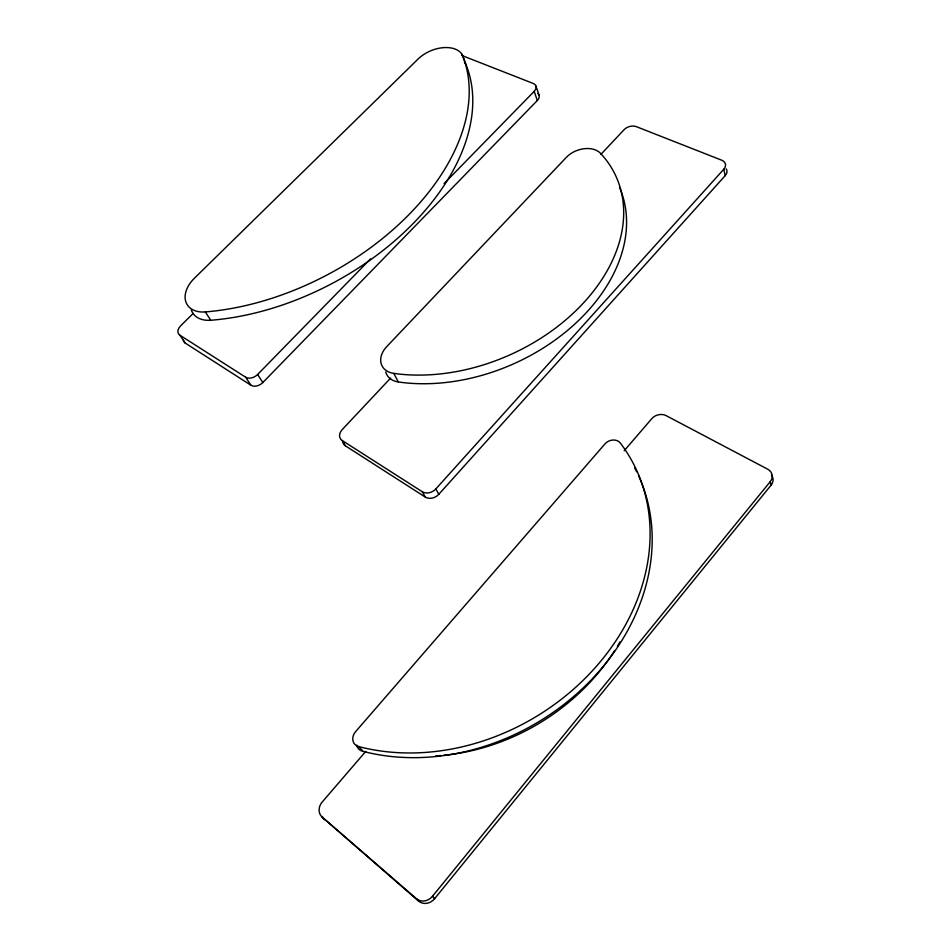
<?xml version="1.0" encoding="UTF-8"?>
<svg xmlns="http://www.w3.org/2000/svg" width="951" height="951" viewBox="0 0 951 951"><rect width="100%" height="100%" fill="white"/><g stroke="black" fill="none" stroke-linecap="round" stroke-linejoin="round"><path stroke-width="1.43" d="M365.778 751.361L321.367 803.024A11.662 9.831 -49.4 0 0 322.116 817.064L418.547 901.061A12.268 10.889 -55.8 0 0 434.631 898.671L771.106 485.141A10.936 8.987 -10.6 0 0 771.439 475.06M322.116 817.064L416.36 898.659A12.315 10.913 -55.6 0 0 432.503 896.258L770.251 481.646A10.96 8.999 -10.7 0 0 767.659 469.176L666.092 415.611A10.354 8.25 -16.8 0 0 651.839 418.606L624.201 450.75M342.883 441.965A9.569 7.228 -31.1 0 0 345.427 445.853L425.287 497.088A9.997 7.905 -29.4 0 0 438.803 494.306L725.209 175.626A9.355 6.514 -15 0 0 726.219 168.898M390.635 378.07L342.194 429.626A9.617 7.228 -31 0 0 342.158 440.491L422.256 491.738A10.045 7.917 -29.4 0 0 435.831 488.945L723.782 169.266A9.391 6.514 -15.1 0 0 721.809 160.244L636.314 126.638A8.951 6.051 -17.9 0 0 624.094 129.693L600.925 154.359M193.196 313.402L180.666 325.801A8.785 5.932 -32.8 0 0 179.834 335.168L185.326 343.133L250.933 385.226A9.07 6.443 -32.3 0 0 262.845 382.528L537.315 100.521A8.404 5.492 -20.8 0 0 537.826 93.471M179.834 335.168L245.643 377.214A9.141 6.455 -32.2 0 0 257.626 374.48L370.533 258.886M444.081 183.602L534.189 91.344A8.464 5.492 -20.8 0 0 533.309 83.486L461.889 55.503M205.297 311.928L206.759 311.809A222.225 139.607 -28 0 0 407.967 215.592A222.225 139.607 -28 0 0 462.091 54.373A27.864 17.522 -23.1 0 0 418.024 59.081L194.384 278.251A29.564 19.769 -31.4 0 0 185.814 301.717A29.564 19.769 -31.4 0 0 205.297 311.928L210.765 320.249L212.216 320.142A220.87 139.678 -28 0 0 412.14 224.555A220.87 139.678 -28 0 0 465.61 63.669L462.091 54.373M393.738 373.363L396.733 373.779A170.027 119.362 -23.9 0 0 582.44 304.058A170.027 119.362 -23.9 0 0 602.149 155.108L600.58 153.384A21.504 14.741 -19.4 0 0 566.427 157.284L386.665 346.699A22.491 16.547 -27.5 0 0 393.738 373.363L398.326 381.957L401.322 382.373A168.886 119.255 -23.9 0 0 572.93 325.753A168.886 119.255 -23.9 0 0 619.529 187.371M358.456 746.499L359.549 746.797A214.106 175.257 -31.2 0 0 597.68 664.832A214.106 175.257 -31.2 0 0 620.884 443.772L619.125 441.751A9.558 7.691 -19.6 0 0 605.026 443.844L355.555 731.711A10.39 8.761 -43.9 0 0 358.456 746.499L363.341 751.445A212.988 174.889 -31.3 0 0 587.849 683.329A212.988 174.889 -31.3 0 0 638.573 475.738M416.36 898.659L418.547 901.061M432.503 896.258L434.631 898.671M245.643 377.214L250.933 385.226M257.626 374.48L262.845 382.528M342.158 440.491L345.427 445.853M422.256 491.738L425.287 497.088M435.831 488.945L438.803 494.306M534.189 91.344L537.315 100.521M535.984 86.077L539.074 95.266M770.251 481.646L771.106 485.141M723.782 169.266L725.209 175.626M185.326 343.133A8.737 5.932 -32.9 0 1 183.388 339.852M464.373 62.077A27.686 17.534 -23.1 0 1 465.61 63.669M210.765 320.249A29.374 19.769 -31.5 0 1 191.317 309.883M398.326 381.957A22.337 16.524 -27.5 0 1 385.737 371.96M324.505 819.607A11.626 9.807 -49.6 0 1 322.246 816.469M619.897 641.937A197.499 163.358 -31.4 0 1 617.354 646.252M614.691 650.543A197.499 163.358 -31.4 0 1 443.332 755.332M440.788 755.558A197.499 163.358 -31.4 0 1 435.736 755.914M634.686 467.916A212.988 174.889 -31.3 0 1 636.683 471.791M362.248 751.147A10.33 8.737 -44.1 0 1 356.72 745.18"/></g></svg>
